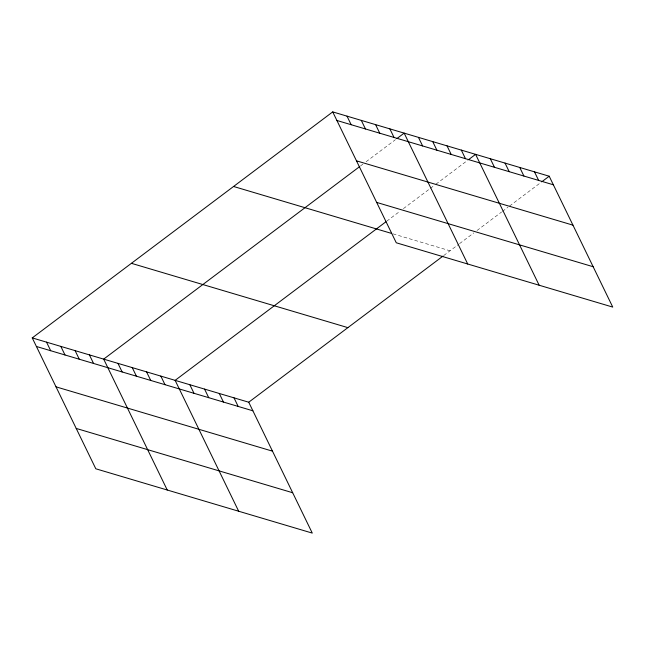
<?xml version="1.0" encoding="UTF-8"?>
<svg xmlns="http://www.w3.org/2000/svg" width="645" height="645" viewBox="0 0 645 645"><rect width="100%" height="100%" fill="white"/><g stroke="black" fill="none" stroke-linecap="round" stroke-linejoin="round"><path stroke-width="0.48" stroke-dasharray="3.23 2.42" d="M360.531 165.934L362.909 164.144M366.086 161.758L395.433 139.683M386.75 221.171L400.239 211.028M403.407 208.641L429.586 188.953M430.384 188.356L434.351 185.373M435.931 184.18L467.665 160.315M443.752 255.525L458.764 244.229M459.562 243.633L473.841 232.893M477.01 230.507L501.6 212.011M502.399 211.415L507.946 207.239M509.534 206.045L541.268 182.18M392.999 233.845L450.041 250.792"/><path stroke-width="0.97" d="M32.25 337.907L248.728 402.222L312.277 533.101L95.807 468.786L32.25 337.907L332.723 111.899L549.193 176.214L612.75 307.093L396.272 242.778L332.723 111.899M359.741 166.531L103.684 359.128L167.24 490.015M397.022 138.49L404.157 133.12L467.714 264.007M385.96 221.767L175.126 380.356L238.674 511.235M468.455 159.718L475.599 154.349L539.147 285.227M248.728 402.222L442.97 256.113M542.058 181.584L549.193 176.214M336.883 120.47L553.362 184.792M356.483 160.831L572.962 225.153M376.68 202.417L593.15 266.732M233.571 186.478L391.16 233.305M131.403 263.321L347.881 327.636M36.41 346.478L252.888 410.8M56.01 386.839L272.488 451.161M76.207 428.425L292.677 492.74M534.479 171.836L538.639 180.415M519.757 167.466L523.917 176.045M505.035 163.096L509.203 171.667M490.313 158.718L494.481 167.297M461.312 150.1L465.472 158.678M447.025 145.859L451.186 154.429M432.731 141.61L436.899 150.188M418.444 137.369L422.612 145.939M389.87 128.879L394.039 137.45M375.584 124.63L379.752 133.209M361.297 120.389L365.465 128.96M347.01 116.14L351.17 124.719M234.006 397.844L238.166 406.423M219.284 393.474L223.444 402.053M204.562 389.104L208.73 397.675M189.84 384.726L194.008 393.305M160.839 376.108L164.999 384.686M146.552 371.867L150.712 380.437M132.257 367.618L136.426 376.196M117.971 363.377L122.139 371.947M89.397 354.887L93.565 363.458M75.11 350.638L79.279 359.217M60.824 346.397L64.992 354.968M46.537 342.148L50.705 350.727"/></g></svg>
